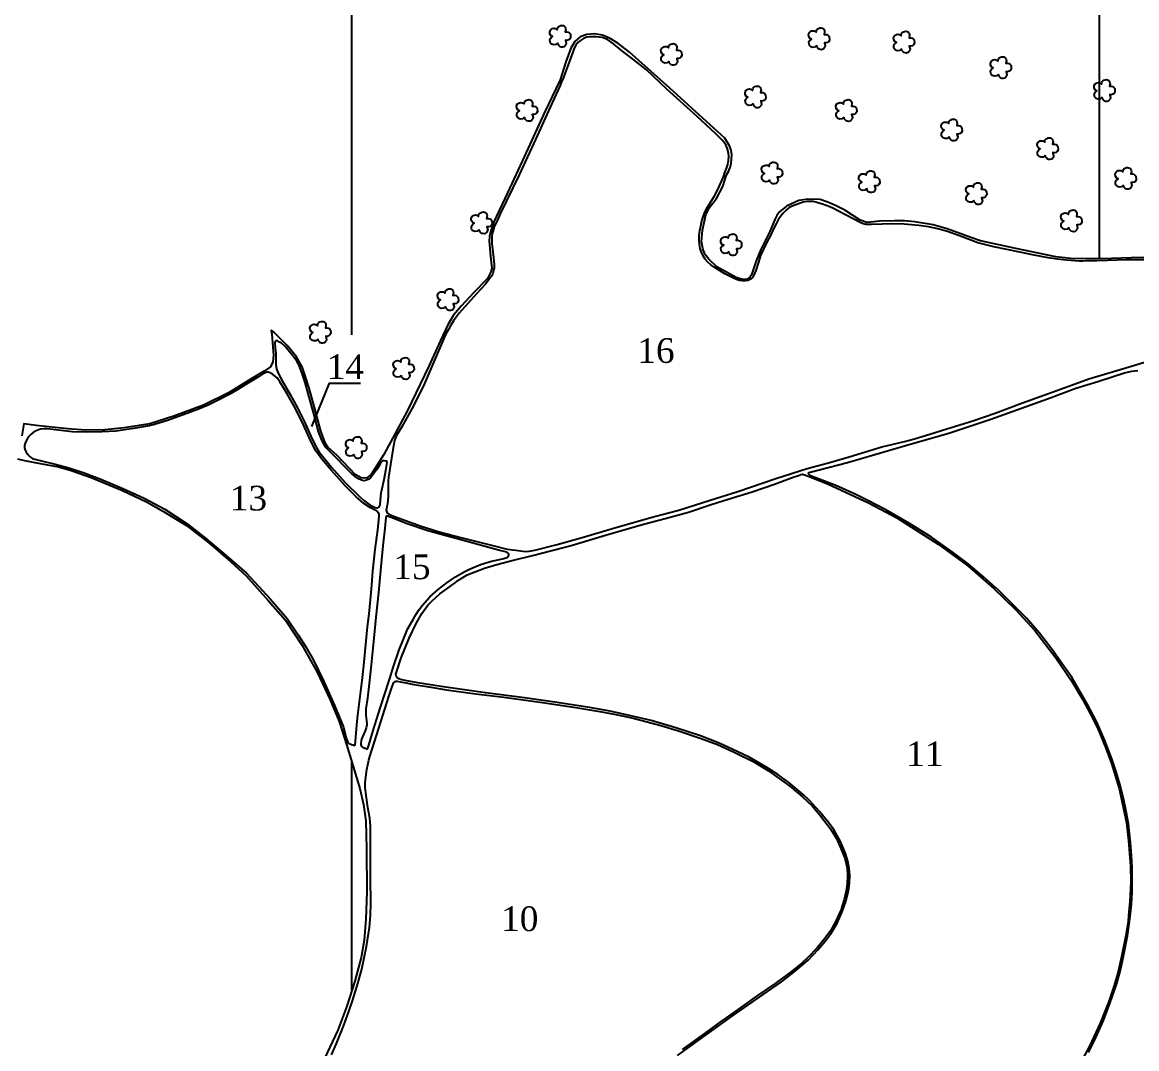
# Model space of a CAD drawing. Extents: x 736225 to 741536, y 7840815 to 7848326.
# Drawn here: x 737559 to 739050, y 7844196 to 7845569 of the extents above; entities that cross this region are included whole.
import ezdxf
from ezdxf.enums import TextEntityAlignment as Align

# ---------------------------------------------------------------- set-up
doc = ezdxf.new("R2010")
doc.units = 0
doc.header["$LTSCALE"] = 0.6
doc.linetypes.add('CONTINUO', pattern=[0])
for name, color, linetype in [('0114001311', 1, 'Continuous'), ('0114001311010', 5, 'Continuous'), ('0114001311011', 5, 'Continuous'), ('0114001311012', 5, 'Continuous'), ('0114001311013', 5, 'Continuous'), ('0114001311014', 5, 'Continuous'), ('0114001311015', 5, 'Continuous'), ('0114001311016', 5, 'Continuous'), ('_SIMBOLO ARVORE', 118, 'Continuous'), ('MALHA', 8, 'Continuous'), ('TEXTO_NUN_TAL', 7, 'Continuous')]:
    doc.layers.add(name, color=color, linetype=linetype)
doc.styles.add('AREAS', font='times.ttf')

msp = doc.modelspace()

# ---------------------------------------------------------------- linework, layer by layer
msp.add_lwpolyline([(737946.5, 7845028.5), (737970, 7845086.3), (738011.5, 7845086.3)])
at = {"layer": '0114001311'}
for points in [[(739109.7, 7845255.7), (739042.1, 7845254.1), (739002.5, 7845252.5), (738961.4, 7845253.1), (738941.4, 7845255.1), (738887.8, 7845266.3), (738840.5, 7845276.8), (738827.5, 7845281), (738796.1, 7845292.8), (738777.3, 7845297.9), (738752.6, 7845302.3), (738739.1, 7845303.5), (738725.4, 7845303.3), (738705.7, 7845302.9), (738693.5, 7845301.8), (738688.5, 7845301.4), (738679.9, 7845304.5), (738659, 7845317.6), (738647.4, 7845323.5), (738636.5, 7845328.6), (738626, 7845332.1), (738609.6, 7845332.5), (738597.5, 7845330.4), (738581.1, 7845323.2), (738572, 7845315.4), (738568.3, 7845310.5), (738565.4, 7845305), (738559, 7845289.1), (738546.8, 7845265.3), (738540.5, 7845249.9), (738534.3, 7845231.3), (738532.5, 7845228.5), (738528.4, 7845225.5), (738522.4, 7845225.1), (738513.7, 7845227.7), (738488, 7845242), (738477.3, 7845252), (738471.9, 7845258.7), (738469.1, 7845266.6), (738467.6, 7845276), (738468.6, 7845290.8), (738473.2, 7845311.5), (738477.8, 7845320.7), (738487.7, 7845333.2), (738495.8, 7845349.2), (738500.8, 7845364.8), (738503.7, 7845369.4), (738505.6, 7845374.7), (738507, 7845380.2), (738507.8, 7845386), (738507.9, 7845392), (738507.1, 7845398), (738505.1, 7845403.7), (738498.8, 7845414.1), (738425.3, 7845480.9), (738371.2, 7845529.1), (738355.4, 7845540.9), (738345.4, 7845547.4), (738334.9, 7845551.8), (738324.2, 7845553.5), (738314.2, 7845552.8), (738305.3, 7845549.3), (738298.2, 7845543.1), (738292.9, 7845534.5), (738286.2, 7845516), (738278.4, 7845492.1), (738257.2, 7845447.2), (738230.9, 7845389.7), (738207.8, 7845340.8), (738189.8, 7845302.3), (738185.1, 7845288.7), (738183.8, 7845282.5), (738183.3, 7845276.2), (738185.3, 7845256.2), (738186.9, 7845240.1), (738185.9, 7845235.4), (738181.4, 7845226.5), (738163.1, 7845207.4), (738146.5, 7845189.6), (738135.8, 7845177.1), (738128, 7845164.4), (738118.2, 7845143.4), (738102.9, 7845109.3), (738074, 7845049), (738057.7, 7845019.1), (738042.4, 7844990.9), (738032.9, 7844975.5), (738025.5, 7844964.1), (738019.9, 7844959.8), (738016.2, 7844959.3), (738012.1, 7844959.9), (738004.2, 7844964.3), (737996.9, 7844971.9), (737979.9, 7844989.9), (737967.9, 7845001), (737965.1, 7845005), (737962.7, 7845010.3), (737960.4, 7845016.2), (737958.3, 7845022.3), (737949.8, 7845054), (737942.6, 7845079.6), (737937, 7845097.7), (737933.3, 7845108), (737925.9, 7845121.7), (737913.4, 7845136.7), (737895.6, 7845154.7), (737892.1, 7845157), (737892.6, 7845152.1), (737894.1, 7845134.9), (737894.9, 7845123.9), (737894.1, 7845114.9), (737891.1, 7845108.4), (737882.7, 7845102.3), (737867.3, 7845093.5), (737835.7, 7845074.1), (737801.2, 7845056.9), (737761.7, 7845042.1), (737729.5, 7845032.1), (737695.1, 7845026.6), (737669.4, 7845024.1), (737643.7, 7845023.7), (737620.1, 7845025.3), (737577.4, 7845029.7), (737560.9, 7845032.1), (737558.2, 7845016)], [(737552.6, 7844985.1), (737562, 7844982.9), (737583.1, 7844979), (737607.3, 7844974.3), (737624.6, 7844969.4), (737651, 7844960.2), (737693.2, 7844943), (737725.3, 7844927.9), (737748, 7844915), (737778.6, 7844896.2), (737808.5, 7844873), (737837.6, 7844847.7), (737858.4, 7844828.6), (737888.1, 7844795.6), (737911, 7844769.3), (737933.5, 7844735.6), (737953.6, 7844700.1), (737970.7, 7844663), (737982.8, 7844633.9), (737992.6, 7844603.2), (738010.6, 7844544.6), (738015.6, 7844523.2), (738018.7, 7844501.3), (738019.4, 7844463.8), (738019.9, 7844406.1), (738018.7, 7844369.9), (738016.1, 7844341.6), (738012.1, 7844318.3), (738003.7, 7844287), (737993, 7844253.3), (737980.9, 7844221.1), (737963.4, 7844183.3)]]:
    msp.add_lwpolyline(points, dxfattribs=at)
at = {"layer": '0114001311010'}
msp.add_lwpolyline([(737972.6, 7844188.3), (737979.4, 7844203.4), (737988.6, 7844226.4), (737995.6, 7844246.1), (738000.6, 7844260.5), (738007.9, 7844283.7), (738013.1, 7844302.9), (738019.4, 7844333.1), (738023.3, 7844358.4), (738024.9, 7844374.7), (738025.2, 7844390.6), (738024.6, 7844424.5), (738024.6, 7844470.5), (738024.6, 7844493.9), (738023.7, 7844504.8), (738021.1, 7844519.2), (738019.3, 7844531.9), (738018.4, 7844538.8), (738017.8, 7844545.9), (738017.6, 7844552.6), (738019.7, 7844570), (738021.1, 7844576.2), (738022.5, 7844582.2), (738024, 7844587.4), (738036, 7844624.9), (738049.2, 7844667.6), (738053.3, 7844679.6), (738054.6, 7844683.2), (738055.4, 7844685.6), (738056.7, 7844686.9), (738058.5, 7844687.7), (738060.5, 7844687.7), (738064.5, 7844687.2), (738067.3, 7844686.5), (738071.9, 7844685.6), (738082.8, 7844683.6), (738100.3, 7844680.6), (738126.4, 7844676.5), (738165.2, 7844671.2), (738203.2, 7844666.4), (738254.8, 7844659.4), (738299.5, 7844652.6), (738331.4, 7844647.4), (738350.7, 7844643.7), (738363.4, 7844641.1), (738376.3, 7844638.3), (738395, 7844633.6), (738413.3, 7844628.8), (738436.7, 7844621.7), (738465.5, 7844611.8), (738488.7, 7844603.3), (738511.3, 7844592.9), (738537.3, 7844580.1), (738556.9, 7844567.9), (738585.8, 7844547.6), (738602.6, 7844533.1), (738615.3, 7844521.2), (738626.7, 7844507.7), (738640.1, 7844490.4), (738648.2, 7844477.5), (738654, 7844464.3), (738659.2, 7844451.2), (738662.4, 7844437.9), (738662.9, 7844428.2), (738662.5, 7844417.5), (738661, 7844407.6), (738658.4, 7844396), (738655.7, 7844387.3), (738654.1, 7844382.5), (738646.6, 7844366), (738640.1, 7844354), (738632.4, 7844343.9), (738622.3, 7844331.5), (738610.3, 7844318.9), (738602.3, 7844311.4), (738587.9, 7844299.5), (738565.9, 7844283.5), (738542.6, 7844267.4), (738515.6, 7844248.5), (738490.4, 7844230.7), (738471.4, 7844216.9), (738441.6, 7844195.4)], dxfattribs=at)
at = {"layer": '0114001311011'}
msp.add_lwpolyline([(738435.5, 7844187.3), (738469.1, 7844211.7), (738510.2, 7844241.1), (738550, 7844268.9), (738574.6, 7844286.1), (738593.4, 7844300.4), (738610.1, 7844314.9), (738623, 7844328.7), (738635.3, 7844342.9), (738641.1, 7844351), (738648.9, 7844364.2), (738655.3, 7844378.4), (738660.5, 7844393.4), (738664, 7844407.6), (738665.3, 7844417.8), (738665.7, 7844428), (738665.1, 7844437.6), (738663.3, 7844447.2), (738660.1, 7844457.7), (738653.5, 7844473.4), (738644.7, 7844488.7), (738637.5, 7844498.9), (738625.5, 7844513.8), (738612.5, 7844527.7), (738603.5, 7844536.3), (738584.3, 7844552.4), (738569.5, 7844563.3), (738553.5, 7844573.4), (738531.4, 7844586.4), (738508.7, 7844596.9), (738490.9, 7844605), (738466, 7844614.8), (738433.3, 7844625.7), (738400.2, 7844635.2), (738373.1, 7844641.7), (738345.5, 7844647.6), (738317.5, 7844652.9), (738274.3, 7844659.6), (738230.8, 7844665.7), (738178.7, 7844672.5), (738119.1, 7844680.6), (738088.1, 7844685.9), (738071.1, 7844688.9), (738064.7, 7844690.2), (738062.5, 7844691), (738060.8, 7844692.1), (738059.7, 7844693.8), (738058.8, 7844697.2), (738059.5, 7844699.8), (738065.6, 7844718.9), (738076.3, 7844745.4), (738085.7, 7844765.1), (738093.2, 7844778.4), (738101.6, 7844789.5), (738106.7, 7844794.8), (738112, 7844799.9), (738117.5, 7844804.5), (738123.6, 7844809.1), (738136.5, 7844818.7), (738142.6, 7844822.9), (738154.2, 7844830.2), (738177.1, 7844839), (738193.9, 7844844), (738210.7, 7844848.4), (738243.2, 7844856.4), (738293.3, 7844869.5), (738339, 7844883.2), (738386.7, 7844897), (738418.8, 7844905.4), (738449.9, 7844914), (738480.6, 7844924.1), (738503, 7844931.3), (738535.4, 7844941), (738564.9, 7844951.3), (738590.2, 7844960.5), (738598.5, 7844963.3), (738600.3, 7844964.2), (738602.4, 7844964.5), (738603.7, 7844964.4), (738605.1, 7844964), (738610, 7844962), (738636.1, 7844951.7), (738691, 7844926.2), (738728.8, 7844906.2), (738783.9, 7844871.1), (738823.6, 7844842), (738858.7, 7844811.7), (738887.6, 7844783.8), (738913.3, 7844755.7), (738941.4, 7844719.2), (738963.3, 7844687.2), (738977.1, 7844663.7), (738987.5, 7844644.8), (738997, 7844625.3), (739008.3, 7844598.3), (739015.8, 7844578), (739025.9, 7844544.2), (739032.3, 7844515.6), (739035.9, 7844498.4), (739038.6, 7844474.2), (739041.1, 7844440.7), (739041.5, 7844419.5), (739040.3, 7844392.9), (739039, 7844379.8), (739038, 7844366.9), (739034.9, 7844347.7), (739029.9, 7844321.5), (739024.2, 7844297.6), (739019.4, 7844281), (739012.3, 7844259.8), (739000.8, 7844230.6), (738986.8, 7844200.6), (738976.7, 7844181.7)], dxfattribs=at)
at = {"layer": '0114001311012'}
msp.add_lwpolyline([(738984.9, 7844191.5), (738994.9, 7844211.4), (739005, 7844234), (739014.2, 7844258.3), (739022.9, 7844283.5), (739027.7, 7844301.5), (739031.9, 7844320.2), (739037.3, 7844347.4), (739040.9, 7844373.1), (739042.5, 7844389.6), (739043.4, 7844405.9), (739043.7, 7844422), (739043.4, 7844438.3), (739042.8, 7844455), (739041.4, 7844472), (739038.4, 7844497.1), (739035.3, 7844513.8), (739031.7, 7844530.9), (739027.3, 7844548.8), (739022.3, 7844566.7), (739016.5, 7844584.2), (739006.7, 7844609.5), (738995.9, 7844634.1), (738983.5, 7844657.7), (738963.1, 7844692.5), (738949.9, 7844711.1), (738936, 7844730.8), (738919.6, 7844752), (738902, 7844772), (738883.9, 7844790.4), (738864.8, 7844809.4), (738844.7, 7844827.6), (738824.3, 7844844.8), (738802.8, 7844861), (738775.3, 7844880.3), (738745.9, 7844898.8), (738714, 7844917.2), (738690, 7844929.6), (738674, 7844937.3), (738651.3, 7844947.7), (738644.7, 7844950.4), (738619, 7844960.4), (738613.7, 7844962.3), (738612.2, 7844963.2), (738611.3, 7844964.2), (738610.8, 7844965.1), (738610.5, 7844966.3), (738611.2, 7844966.9), (738612.7, 7844967.3), (738662.6, 7844980.4), (738735.7, 7845001.6), (738799.6, 7845020.1), (738854.3, 7845038.4), (738901.6, 7845055.3), (738935.1, 7845067), (738968.3, 7845079.7), (738997.4, 7845088.8), (739018.3, 7845095.3), (739033.1, 7845100), (739043, 7845102.6), (739051.3, 7845103.4)], dxfattribs=at)
at = {"layer": '0114001311013'}
msp.add_lwpolyline([(738004.2, 7844601.7), (738006.3, 7844629.6), (738007.7, 7844642.4), (738010.1, 7844660.3), (738014, 7844692.2), (738016.3, 7844713.4), (738018.5, 7844736.8), (738020.8, 7844760.4), (738023, 7844777.8), (738024.9, 7844796.5), (738026.7, 7844816.2), (738027.8, 7844835.2), (738030.9, 7844863.8), (738034.4, 7844890.4), (738035.9, 7844903.4), (738036.5, 7844909), (738036.3, 7844911.4), (738036, 7844912.3), (738032.7, 7844915.5), (738024.8, 7844919.9), (738015.9, 7844925.6), (738005.7, 7844934.2), (737991, 7844949.3), (737972.7, 7844969.7), (737959.7, 7844984.9), (737951.5, 7844995.9), (737944.8, 7845009), (737935.2, 7845030.5), (737924.8, 7845051.8), (737913.2, 7845072), (737903.6, 7845088.3), (737899.8, 7845093.4), (737897.5, 7845095.4), (737893.5, 7845098.3), (737890.7, 7845100.3), (737890, 7845100.4), (737887.8, 7845101), (737886.3, 7845100.9), (737885.3, 7845100.6), (737881.7, 7845099.1), (737874.8, 7845095), (737861.4, 7845087), (737846.4, 7845077.3), (737835.7, 7845071.3), (737819.2, 7845062.6), (737807.5, 7845056.9), (737794.6, 7845051.6), (737774.3, 7845044.2), (737754.7, 7845037), (737735.8, 7845031.1), (737728.9, 7845029.4), (737707.9, 7845025.6), (737684.2, 7845022.2), (737666, 7845021.2), (737646.7, 7845020.8), (737626.3, 7845021.5), (737607, 7845023.6), (737596.2, 7845024.7), (737591.9, 7845025.2), (737587.9, 7845025.2), (737584, 7845024.7), (737580.5, 7845023.8), (737576.9, 7845022.4), (737573.6, 7845020.6), (737570.7, 7845018.2), (737568.2, 7845015.4), (737565.9, 7845012.4), (737564, 7845009.1), (737562.7, 7845006), (737562, 7845002.9), (737562, 7845000), (737562.7, 7844996.9), (737564.2, 7844994), (737565.9, 7844991.7), (737568, 7844989.4), (737570.1, 7844987.3), (737572.5, 7844985.8), (737575.8, 7844984.6), (737584.8, 7844982.4), (737603.1, 7844978.2), (737621.3, 7844973.1), (737641.7, 7844966.5), (737663.9, 7844957.9), (737693.4, 7844945.7), (737722.2, 7844932.8), (737749.5, 7844917.8), (737779.7, 7844898.2), (737804.2, 7844879.1), (737829.6, 7844857.7), (737858.7, 7844832.3), (737890.8, 7844797.5), (737913.4, 7844771.5), (737927.9, 7844750), (737938.2, 7844733.8), (737948.4, 7844716), (737962.5, 7844687.3), (737976.8, 7844655.4), (737988.6, 7844626.6), (737992.4, 7844611.8), (737993.5, 7844608.5), (737994.5, 7844606), (737995.4, 7844605.1), (737999.5, 7844603.3)], close=True, dxfattribs=at)
at = {"layer": '0114001311014'}
msp.add_lwpolyline([(737896.6, 7845140), (737897.4, 7845133.5), (737898, 7845126.4), (737898.2, 7845112.4), (737898.7, 7845107.1), (737899.3, 7845104.3), (737901.4, 7845099.6), (737905.8, 7845091.2), (737917.2, 7845071.2), (737927.1, 7845053.6), (737936.2, 7845035.4), (737946.7, 7845011.5), (737952.4, 7845000.4), (737955.6, 7844995), (737972.2, 7844974.5), (737990.9, 7844953.6), (738010.3, 7844934.2), (738015.2, 7844930), (738024.4, 7844923.4), (738031.1, 7844920), (738033.2, 7844919.5), (738034.6, 7844919.8), (738036, 7844920.5), (738037, 7844922), (738037.8, 7844923.6), (738038.2, 7844930.1), (738039.2, 7844939.6), (738040.2, 7844945.4), (738042.9, 7844957.6), (738045.2, 7844969.5), (738046.1, 7844975.1), (738046.9, 7844980.2), (738046.5, 7844982), (738045.1, 7844982.1), (738043.6, 7844982.4), (738042.2, 7844982.4), (738040.9, 7844982.4), (738039.3, 7844981.2), (738037.6, 7844978.6), (738035.5, 7844974.6), (738033.1, 7844970.9), (738026.7, 7844962.1), (738024.9, 7844959.8), (738022.5, 7844957.8), (738019.6, 7844956.5), (738016.2, 7844956), (738012.5, 7844956.7), (738008.5, 7844958.5), (738004.1, 7844961.5), (737999.8, 7844965), (737991.2, 7844973.4), (737978.3, 7844987), (737965.6, 7845000), (737962.3, 7845005), (737959.5, 7845010.3), (737955.3, 7845021.9), (737948.4, 7845047.2), (737942.6, 7845067.6), (737937.2, 7845087.1), (737933.3, 7845099.5), (737931.3, 7845105.2), (737929.2, 7845110.5), (737926.8, 7845115.1), (737924, 7845119.1), (737920.9, 7845122.8), (737912.3, 7845133.1), (737910.3, 7845135.7), (737905.5, 7845139.7), (737902.9, 7845141.3), (737900.4, 7845142.8), (737898.1, 7845143.1), (737897.1, 7845141.9)], close=True, dxfattribs=at)
at = {"layer": '0114001311015'}
msp.add_lwpolyline([(738021.2, 7844597.8), (738028.4, 7844622.1), (738035.2, 7844643.2), (738042.7, 7844666.9), (738050.4, 7844691.5), (738055.7, 7844707.6), (738063.3, 7844729.8), (738068.8, 7844744.2), (738074.4, 7844757.4), (738082.1, 7844771.2), (738085.9, 7844777.7), (738089.8, 7844783.7), (738094.1, 7844789.5), (738104.2, 7844800.8), (738115.4, 7844810.5), (738127, 7844819.5), (738138.6, 7844827.3), (738150.2, 7844834.3), (738157.1, 7844837.8), (738171.8, 7844844.1), (738186.4, 7844848.2), (738193.1, 7844849.9), (738203.1, 7844852.1), (738205.8, 7844852.7), (738207.4, 7844853.4), (738209.4, 7844855.5), (738209.7, 7844856.6), (738209.7, 7844857.7), (738209.4, 7844858.8), (738207.2, 7844860.2), (738195.8, 7844863.2), (738155.4, 7844874.2), (738124.3, 7844882.5), (738101.5, 7844889.1), (738072.3, 7844898.9), (738053.7, 7844906.1), (738049.7, 7844907.8), (738047.9, 7844908.5), (738046.5, 7844908.7), (738045.9, 7844908.3), (738045.1, 7844906.9), (738043.8, 7844892.3), (738041.4, 7844868.8), (738038.7, 7844840.7), (738035.5, 7844806.5), (738032, 7844773.3), (738029.3, 7844745.5), (738025.5, 7844709.9), (738022.8, 7844684.7), (738020.7, 7844665.2), (738018.7, 7844651.1), (738018.4, 7844646.8), (738018.3, 7844643.4), (738019.1, 7844638.2), (738019.6, 7844636), (738019.8, 7844629.7), (738019, 7844625.6), (738017.4, 7844621.4), (738013.9, 7844613.4), (738012.9, 7844610.3), (738012.4, 7844608), (738011.8, 7844604.6), (738011.7, 7844603.1), (738012.1, 7844601.7), (738013, 7844600.4), (738014.2, 7844599.6), (738015.5, 7844599), (738017, 7844598.5), (738018.3, 7844598.2), (738019.4, 7844597.6), (738020.5, 7844596.9)], close=True, dxfattribs=at)
at = {"layer": '0114001311016'}
msp.add_lwpolyline([(739067, 7845251.1), (739035.8, 7845251.2), (739011.1, 7845250.6), (738996.4, 7845250), (738985, 7845250), (738981.4, 7845250), (738977.3, 7845249.7), (738972.5, 7845249.7), (738955.7, 7845250.8), (738943.6, 7845252), (738931.1, 7845254.1), (738912.3, 7845257.6), (738893.2, 7845261.7), (738858.7, 7845268.6), (738836.9, 7845274.2), (738816.1, 7845281.9), (738796.3, 7845289.1), (738783.8, 7845292.8), (738771.1, 7845295.4), (738758.1, 7845297.3), (738738.5, 7845299), (738720.6, 7845299.2), (738709.1, 7845298.9), (738694.7, 7845298.5), (738690.8, 7845298.4), (738687.3, 7845298.6), (738683.8, 7845299.5), (738679.9, 7845301.1), (738670.4, 7845306.1), (738649.7, 7845317), (738644.2, 7845319.9), (738639.2, 7845322.3), (738634.2, 7845324), (738629.1, 7845325.7), (738624.3, 7845327.2), (738620.4, 7845328.4), (738616.8, 7845329.2), (738613.1, 7845329.5), (738608.7, 7845329.1), (738603.6, 7845328.2), (738598.5, 7845326.8), (738593.5, 7845325), (738588.8, 7845323), (738584.5, 7845320.7), (738580.7, 7845317.5), (738576.8, 7845313.6), (738573.1, 7845309.1), (738570.1, 7845304.6), (738567.6, 7845300.1), (738565.2, 7845295.3), (738560, 7845284.9), (738554.4, 7845274), (738546.6, 7845257.1), (738543.1, 7845246.8), (738540.1, 7845237.1), (738537.4, 7845230.6), (738535.5, 7845227.8), (738532.9, 7845225.5), (738529.8, 7845223.8), (738526.2, 7845223), (738522.3, 7845223), (738518.4, 7845223.8), (738514.2, 7845225.2), (738509.5, 7845227.2), (738498.9, 7845232.6), (738484.5, 7845241.6), (738480, 7845244.8), (738475.9, 7845248.3), (738472.5, 7845252.2), (738469.6, 7845256.5), (738467.4, 7845261.2), (738465.7, 7845266.3), (738464.6, 7845271.8), (738464.2, 7845277.6), (738464.4, 7845283.8), (738465.2, 7845290.3), (738466.4, 7845296.9), (738468, 7845303.6), (738470, 7845310.2), (738472.4, 7845316.1), (738475.3, 7845321.5), (738478.4, 7845326.4), (738481.5, 7845331.1), (738484.6, 7845336), (738489.8, 7845346), (738496.9, 7845362.4), (738498.9, 7845368), (738500.9, 7845373.5), (738502.6, 7845378.8), (738503.7, 7845384.1), (738504, 7845389.4), (738503.5, 7845394.5), (738502.3, 7845399.4), (738500.3, 7845404), (738497.7, 7845408.1), (738494.5, 7845411.8), (738490.8, 7845415.6), (738486.6, 7845419.8), (738461.9, 7845443.1), (738420.9, 7845479.7), (738393.8, 7845505.4), (738377.1, 7845518.7), (738360.2, 7845531.8), (738349.7, 7845540.2), (738341.8, 7845545.8), (738334.4, 7845548.5), (738326.6, 7845549.6), (738318.3, 7845549.6), (738314, 7845548.8), (738309.7, 7845547.1), (738305.5, 7845544.7), (738301.9, 7845541.7), (738299.2, 7845538.2), (738297.2, 7845534.1), (738295.2, 7845528.9), (738285.1, 7845501.2), (738282.9, 7845495.3), (738280.4, 7845489.5), (738277.8, 7845483.6), (738275.1, 7845477.6), (738260.7, 7845445.6), (738245.4, 7845412.3), (738223.8, 7845364.9), (738198.4, 7845312.8), (738195.4, 7845306.5), (738190.3, 7845295.4), (738188.7, 7845290.7), (738187.6, 7845286.3), (738187, 7845282), (738186.9, 7845277.7), (738187, 7845273.3), (738189.3, 7845254.3), (738190, 7845245.1), (738190, 7845240.7), (738189.3, 7845236.7), (738188.2, 7845232.9), (738186.4, 7845229.3), (738184.1, 7845225.7), (738181.3, 7845222.1), (738178.3, 7845218.3), (738166.4, 7845205.7), (738143.4, 7845179.8), (738139.4, 7845174.7), (738135.9, 7845169.5), (738132.4, 7845164.1), (738128.9, 7845158.3), (738125.7, 7845152.3), (738122.8, 7845146.3), (738109.1, 7845113.9), (738096.9, 7845086), (738082.3, 7845056.2), (738066.6, 7845028.1), (738059.4, 7845016.2), (738058, 7845013.1), (738057, 7845009.9), (738054.5, 7844997.2), (738052.7, 7844985.9), (738048.8, 7844960.7), (738048.4, 7844955.3), (738048.4, 7844934.7), (738047.4, 7844925.2), (738046.6, 7844921.3), (738046.1, 7844918.5), (738045.9, 7844916.6), (738046, 7844915.3), (738046.5, 7844914), (738047.6, 7844912.5), (738049.3, 7844911.1), (738058, 7844907.8), (738092.6, 7844895.1), (738116.8, 7844887.8), (738145.6, 7844880.2), (738188.4, 7844869.1), (738207.6, 7844864.6), (738219, 7844863.1), (738228.6, 7844861.9), (738233, 7844861.5), (738237, 7844861.6), (738244.7, 7844863.1), (738274.5, 7844870.8), (738307.7, 7844879.8), (738353, 7844893.5), (738404.4, 7844907.9), (738437, 7844916.6), (738478.9, 7844930.1), (738516, 7844941.4), (738566.8, 7844959.1), (738608.8, 7844972.2), (738637.4, 7844980), (738665.2, 7844987.9), (738708.6, 7845001.1), (738739, 7845008.3), (738752.5, 7845012), (738773.1, 7845018.4), (738795.4, 7845025.4), (738830.4, 7845036), (738860.1, 7845046.4), (738897, 7845060.2), (738937.7, 7845074.9), (738985.7, 7845092.2), (739039.6, 7845108.3), (739082.5, 7845121.2)], dxfattribs=at)
at = {"layer": '_SIMBOLO ARVORE', "color": 3, "linetype": 'CONTINUO'}
for points in [[(738275.2, 7845541.1, 0), (738272.7, 7845539, 0), (738269.5, 7845538.7, 0), (738267.2, 7845539.5, 0), (738265.6, 7845541.1, 0), (738264.9, 7845542.9, 0), (738264.7, 7845545.6, 0), (738265.6, 7845547.3, 0), (738266.5, 7845548.6, 0), (738268.4, 7845549.8, 0), (738267.2, 7845550.2, 0), (738266, 7845551.2, 0), (738264.7, 7845553.3, 0), (738264.4, 7845555.8, 0), (738265.4, 7845558.5, 0), (738266.4, 7845559.4, 0), (738268.3, 7845560.6, 0), (738270.3, 7845560.9, 0), (738271.9, 7845560.6, 0), (738273.1, 7845560.1, 0), (738274.5, 7845558.8, 0), (738274.9, 7845561.2, 0), (738275.2, 7845562.1, 0), (738276.3, 7845563.4, 0), (738277.8, 7845563.9, 0), (738279.3, 7845564.6, 0), (738280.9, 7845564.8, 0), (738282.5, 7845564.5, 0), (738283.8, 7845563.9, 0), (738284.7, 7845562.8, 0), (738285.6, 7845561.2, 0), (738285.9, 7845559.4, 0), (738285.1, 7845556.1, 0), (738287.4, 7845556.1, 0), (738289.3, 7845555.7, 0), (738291.1, 7845554.3, 0), (738292.1, 7845553.1, 0), (738292.3, 7845548.6, 0), (738291.2, 7845546.6, 0), (738289.8, 7845545.3, 0), (738287.5, 7845544.7, 0), (738285.5, 7845544.9, 0), (738286.5, 7845540.7, 0), (738286, 7845538.9, 0), (738284.8, 7845537.2, 0), (738283.5, 7845536.1, 0), (738281.6, 7845535.6, 0), (738279.7, 7845535.8, 0), (738278.3, 7845536.2, 0), (738276.7, 7845537.7, 0), (738275.6, 7845539.2, 0), (738275.3, 7845541.3, 0)], [(738621.5, 7845537.8, 0), (738619, 7845535.7, 0), (738615.8, 7845535.4, 0), (738613.5, 7845536.2, 0), (738611.9, 7845537.8, 0), (738611.3, 7845539.6, 0), (738611.1, 7845542.3, 0), (738612, 7845544, 0), (738612.9, 7845545.3, 0), (738614.7, 7845546.5, 0), (738613.5, 7845546.9, 0), (738612.4, 7845547.9, 0), (738611, 7845550, 0), (738610.8, 7845552.5, 0), (738611.8, 7845555.2, 0), (738612.8, 7845556.1, 0), (738614.7, 7845557.3, 0), (738616.6, 7845557.6, 0), (738618.2, 7845557.3, 0), (738619.5, 7845556.8, 0), (738620.8, 7845555.5, 0), (738621.2, 7845557.9, 0), (738621.6, 7845558.8, 0), (738622.6, 7845560.1, 0), (738624.1, 7845560.6, 0), (738625.6, 7845561.3, 0), (738627.3, 7845561.5, 0), (738628.8, 7845561.2, 0), (738630.1, 7845560.6, 0), (738631.1, 7845559.5, 0), (738631.9, 7845557.9, 0), (738632.2, 7845556.1, 0), (738631.5, 7845552.8, 0), (738633.8, 7845552.8, 0), (738635.7, 7845552.4, 0), (738637.4, 7845551, 0), (738638.4, 7845549.8, 0), (738638.7, 7845545.3, 0), (738637.6, 7845543.3, 0), (738636.1, 7845542, 0), (738633.8, 7845541.4, 0), (738631.8, 7845541.6, 0), (738632.9, 7845537.4, 0), (738632.4, 7845535.6, 0), (738631.2, 7845533.9, 0), (738629.8, 7845532.8, 0), (738628, 7845532.3, 0), (738626.1, 7845532.5, 0), (738624.7, 7845532.9, 0), (738623, 7845534.5, 0), (738621.9, 7845535.9, 0), (738621.6, 7845538.1, 0)], [(738735.1, 7845533.3, 0), (738732.6, 7845531.2, 0), (738729.4, 7845530.8, 0), (738727.1, 7845531.7, 0), (738725.5, 7845533.3, 0), (738724.9, 7845535.1, 0), (738724.7, 7845537.8, 0), (738725.5, 7845539.5, 0), (738726.5, 7845540.7, 0), (738728.3, 7845542, 0), (738727.1, 7845542.4, 0), (738726, 7845543.3, 0), (738724.6, 7845545.5, 0), (738724.4, 7845548, 0), (738725.4, 7845550.7, 0), (738726.4, 7845551.6, 0), (738728.3, 7845552.8, 0), (738730.2, 7845553, 0), (738731.8, 7845552.8, 0), (738733.1, 7845552.2, 0), (738734.4, 7845551, 0), (738734.8, 7845553.3, 0), (738735.2, 7845554.3, 0), (738736.2, 7845555.6, 0), (738737.7, 7845556.1, 0), (738739.2, 7845556.8, 0), (738740.9, 7845556.9, 0), (738742.4, 7845556.7, 0), (738743.7, 7845556, 0), (738744.7, 7845555, 0), (738745.5, 7845553.3, 0), (738745.8, 7845551.5, 0), (738745.1, 7845548.3, 0), (738747.4, 7845548.3, 0), (738749.2, 7845547.8, 0), (738751, 7845546.4, 0), (738752, 7845545.3, 0), (738752.3, 7845540.8, 0), (738751.2, 7845538.8, 0), (738749.7, 7845537.5, 0), (738747.4, 7845536.8, 0), (738745.4, 7845537, 0), (738746.5, 7845532.8, 0), (738746, 7845531, 0), (738744.8, 7845529.3, 0), (738743.4, 7845528.3, 0), (738741.5, 7845527.8, 0), (738739.7, 7845527.9, 0), (738738.3, 7845528.3, 0), (738736.6, 7845529.9, 0), (738735.5, 7845531.3, 0), (738735.2, 7845533.5, 0)], [(738424, 7845516.9, 0), (738421.5, 7845514.7, 0), (738418.3, 7845514.4, 0), (738416, 7845515.3, 0), (738414.4, 7845516.8, 0), (738413.7, 7845518.7, 0), (738413.5, 7845521.3, 0), (738414.4, 7845523, 0), (738415.3, 7845524.3, 0), (738417.2, 7845525.5, 0), (738416, 7845525.9, 0), (738414.8, 7845526.9, 0), (738413.5, 7845529, 0), (738413.2, 7845531.6, 0), (738414.2, 7845534.2, 0), (738415.2, 7845535.2, 0), (738417.1, 7845536.3, 0), (738419.1, 7845536.6, 0), (738420.7, 7845536.4, 0), (738421.9, 7845535.8, 0), (738423.3, 7845534.6, 0), (738423.7, 7845536.9, 0), (738424, 7845537.8, 0), (738425.1, 7845539.1, 0), (738426.6, 7845539.7, 0), (738428.1, 7845540.3, 0), (738429.7, 7845540.5, 0), (738431.3, 7845540.2, 0), (738432.6, 7845539.6, 0), (738433.5, 7845538.5, 0), (738434.4, 7845536.9, 0), (738434.7, 7845535.1, 0), (738433.9, 7845531.8, 0), (738436.2, 7845531.8, 0), (738438.1, 7845531.4, 0), (738439.9, 7845530, 0), (738440.9, 7845528.9, 0), (738441.1, 7845524.4, 0), (738440, 7845522.4, 0), (738438.6, 7845521, 0), (738436.3, 7845520.4, 0), (738434.3, 7845520.6, 0), (738435.3, 7845516.4, 0), (738434.8, 7845514.6, 0), (738433.6, 7845512.9, 0), (738432.3, 7845511.8, 0), (738430.4, 7845511.4, 0), (738428.5, 7845511.5, 0), (738427.1, 7845511.9, 0), (738425.5, 7845513.5, 0), (738424.4, 7845514.9, 0), (738424.1, 7845517.1, 0)], [(738864.6, 7845499.2, 0), (738862.1, 7845497.1, 0), (738858.9, 7845496.8, 0), (738856.6, 7845497.6, 0), (738855, 7845499.2, 0), (738854.3, 7845501.1, 0), (738854.2, 7845503.7, 0), (738855, 7845505.4, 0), (738856, 7845506.7, 0), (738857.8, 7845507.9, 0), (738856.6, 7845508.3, 0), (738855.5, 7845509.3, 0), (738854.1, 7845511.4, 0), (738853.9, 7845514, 0), (738854.8, 7845516.6, 0), (738855.9, 7845517.6, 0), (738857.8, 7845518.7, 0), (738859.7, 7845519, 0), (738861.3, 7845518.7, 0), (738862.5, 7845518.2, 0), (738863.9, 7845516.9, 0), (738864.3, 7845519.3, 0), (738864.7, 7845520.2, 0), (738865.7, 7845521.5, 0), (738867.2, 7845522.1, 0), (738868.7, 7845522.7, 0), (738870.4, 7845522.9, 0), (738871.9, 7845522.6, 0), (738873.2, 7845522, 0), (738874.2, 7845520.9, 0), (738875, 7845519.3, 0), (738875.3, 7845517.5, 0), (738874.6, 7845514.2, 0), (738876.9, 7845514.2, 0), (738878.7, 7845513.8, 0), (738880.5, 7845512.4, 0), (738881.5, 7845511.2, 0), (738881.8, 7845506.8, 0), (738880.7, 7845504.7, 0), (738879.2, 7845503.4, 0), (738876.9, 7845502.8, 0), (738874.9, 7845503, 0), (738876, 7845498.8, 0), (738875.5, 7845497, 0), (738874.3, 7845495.3, 0), (738872.9, 7845494.2, 0), (738871, 7845493.8, 0), (738869.2, 7845493.9, 0), (738867.7, 7845494.3, 0), (738866.1, 7845495.9, 0), (738865, 7845497.3, 0), (738864.7, 7845499.5, 0)], [(738536.4, 7845460.1, 0), (738533.9, 7845458, 0), (738530.7, 7845457.6, 0), (738528.5, 7845458.5, 0), (738526.8, 7845460.1, 0), (738526.2, 7845461.9, 0), (738526, 7845464.6, 0), (738526.9, 7845466.3, 0), (738527.8, 7845467.5, 0), (738529.6, 7845468.8, 0), (738528.4, 7845469.2, 0), (738527.3, 7845470.1, 0), (738525.9, 7845472.3, 0), (738525.7, 7845474.8, 0), (738526.7, 7845477.5, 0), (738527.7, 7845478.4, 0), (738529.6, 7845479.6, 0), (738531.5, 7845479.8, 0), (738533.1, 7845479.6, 0), (738534.4, 7845479, 0), (738535.7, 7845477.8, 0), (738536.1, 7845480.1, 0), (738536.5, 7845481.1, 0), (738537.5, 7845482.3, 0), (738539, 7845482.9, 0), (738540.5, 7845483.6, 0), (738542.2, 7845483.7, 0), (738543.8, 7845483.5, 0), (738545, 7845482.8, 0), (738546, 7845481.8, 0), (738546.8, 7845480.1, 0), (738547.1, 7845478.3, 0), (738546.4, 7845475.1, 0), (738548.7, 7845475.1, 0), (738550.6, 7845474.6, 0), (738552.3, 7845473.2, 0), (738553.3, 7845472.1, 0), (738553.6, 7845467.6, 0), (738552.5, 7845465.6, 0), (738551, 7845464.3, 0), (738548.7, 7845463.6, 0), (738546.7, 7845463.8, 0), (738547.8, 7845459.6, 0), (738547.3, 7845457.8, 0), (738546.1, 7845456.1, 0), (738544.8, 7845455.1, 0), (738542.9, 7845454.6, 0), (738541, 7845454.7, 0), (738539.6, 7845455.1, 0), (738538, 7845456.7, 0), (738536.9, 7845458.1, 0), (738536.5, 7845460.3, 0)], [(739003.2, 7845468.6, 0), (739000.7, 7845466.5, 0), (738997.5, 7845466.1, 0), (738995.2, 7845467, 0), (738993.6, 7845468.6, 0), (738992.9, 7845470.4, 0), (738992.7, 7845473.1, 0), (738993.6, 7845474.8, 0), (738994.5, 7845476, 0), (738996.4, 7845477.3, 0), (738995.2, 7845477.7, 0), (738994.1, 7845478.6, 0), (738992.7, 7845480.8, 0), (738992.5, 7845483.3, 0), (738993.4, 7845486, 0), (738994.5, 7845486.9, 0), (738996.3, 7845488.1, 0), (738998.3, 7845488.3, 0), (738999.9, 7845488.1, 0), (739001.1, 7845487.5, 0), (739002.5, 7845486.3, 0), (739002.9, 7845488.6, 0), (739003.3, 7845489.6, 0), (739004.3, 7845490.8, 0), (739005.8, 7845491.4, 0), (739007.3, 7845492.1, 0), (739008.9, 7845492.2, 0), (739010.5, 7845492, 0), (739011.8, 7845491.3, 0), (739012.7, 7845490.3, 0), (739013.6, 7845488.6, 0), (739013.9, 7845486.8, 0), (739013.1, 7845483.6, 0), (739015.4, 7845483.6, 0), (739017.3, 7845483.1, 0), (739019.1, 7845481.7, 0), (739020.1, 7845480.6, 0), (739020.4, 7845476.1, 0), (739019.3, 7845474.1, 0), (739017.8, 7845472.8, 0), (739015.5, 7845472.1, 0), (739013.5, 7845472.3, 0), (739014.6, 7845468.1, 0), (739014.1, 7845466.3, 0), (739012.8, 7845464.6, 0), (739011.5, 7845463.6, 0), (739009.6, 7845463.1, 0), (739007.7, 7845463.2, 0), (739006.3, 7845463.6, 0), (739004.7, 7845465.2, 0), (739003.6, 7845466.6, 0), (739003.3, 7845468.8, 0)], [(738230.9, 7845441.9, 0), (738228.4, 7845439.8, 0), (738225.2, 7845439.5, 0), (738222.9, 7845440.4, 0), (738221.3, 7845441.9, 0), (738220.6, 7845443.8, 0), (738220.5, 7845446.4, 0), (738221.3, 7845448.1, 0), (738222.3, 7845449.4, 0), (738224.1, 7845450.6, 0), (738222.9, 7845451, 0), (738221.8, 7845452, 0), (738220.4, 7845454.1, 0), (738220.2, 7845456.7, 0), (738221.1, 7845459.3, 0), (738222.2, 7845460.3, 0), (738224.1, 7845461.4, 0), (738226, 7845461.7, 0), (738227.6, 7845461.4, 0), (738228.8, 7845460.9, 0), (738230.2, 7845459.7, 0), (738230.6, 7845462, 0), (738231, 7845462.9, 0), (738232, 7845464.2, 0), (738233.5, 7845464.8, 0), (738235, 7845465.4, 0), (738236.7, 7845465.6, 0), (738238.2, 7845465.3, 0), (738239.5, 7845464.7, 0), (738240.5, 7845463.6, 0), (738241.3, 7845462, 0), (738241.6, 7845460.2, 0), (738240.9, 7845456.9, 0), (738243.1, 7845456.9, 0), (738245, 7845456.5, 0), (738246.8, 7845455.1, 0), (738247.8, 7845453.9, 0), (738248.1, 7845449.5, 0), (738247, 7845447.4, 0), (738245.5, 7845446.1, 0), (738243.2, 7845445.5, 0), (738241.2, 7845445.7, 0), (738242.3, 7845441.5, 0), (738241.8, 7845439.7, 0), (738240.6, 7845438, 0), (738239.2, 7845436.9, 0), (738237.3, 7845436.5, 0), (738235.5, 7845436.6, 0), (738234, 7845437, 0), (738232.4, 7845438.6, 0), (738231.3, 7845440, 0), (738231, 7845442.2, 0)], [(738658, 7845441.9, 0), (738655.5, 7845439.8, 0), (738652.3, 7845439.5, 0), (738650, 7845440.3, 0), (738648.4, 7845441.9, 0), (738647.7, 7845443.7, 0), (738647.5, 7845446.4, 0), (738648.4, 7845448.1, 0), (738649.3, 7845449.4, 0), (738651.2, 7845450.6, 0), (738650, 7845451, 0), (738648.8, 7845452, 0), (738647.5, 7845454.1, 0), (738647.2, 7845456.6, 0), (738648.2, 7845459.3, 0), (738649.2, 7845460.2, 0), (738651.1, 7845461.4, 0), (738653.1, 7845461.7, 0), (738654.7, 7845461.4, 0), (738655.9, 7845460.9, 0), (738657.3, 7845459.6, 0), (738657.7, 7845462, 0), (738658, 7845462.9, 0), (738659.1, 7845464.2, 0), (738660.6, 7845464.7, 0), (738662.1, 7845465.4, 0), (738663.7, 7845465.6, 0), (738665.3, 7845465.3, 0), (738666.6, 7845464.7, 0), (738667.5, 7845463.6, 0), (738668.4, 7845462, 0), (738668.7, 7845460.1, 0), (738667.9, 7845456.9, 0), (738670.2, 7845456.9, 0), (738672.1, 7845456.5, 0), (738673.9, 7845455.1, 0), (738674.9, 7845453.9, 0), (738675.1, 7845449.4, 0), (738674, 7845447.4, 0), (738672.6, 7845446.1, 0), (738670.3, 7845445.5, 0), (738668.3, 7845445.7, 0), (738669.3, 7845441.5, 0), (738668.8, 7845439.7, 0), (738667.6, 7845438, 0), (738666.3, 7845436.9, 0), (738664.4, 7845436.4, 0), (738662.5, 7845436.6, 0), (738661.1, 7845437, 0), (738659.5, 7845438.5, 0), (738658.4, 7845440, 0), (738658.1, 7845442.1, 0)], [(738798.8, 7845415.8, 0), (738796.3, 7845413.7, 0), (738793.1, 7845413.3, 0), (738790.8, 7845414.2, 0), (738789.2, 7845415.8, 0), (738788.6, 7845417.6, 0), (738788.4, 7845420.3, 0), (738789.3, 7845422, 0), (738790.2, 7845423.3, 0), (738792, 7845424.5, 0), (738790.8, 7845424.9, 0), (738789.7, 7845425.8, 0), (738788.3, 7845428, 0), (738788.1, 7845430.5, 0), (738789.1, 7845433.2, 0), (738790.1, 7845434.1, 0), (738792, 7845435.3, 0), (738793.9, 7845435.5, 0), (738795.5, 7845435.3, 0), (738796.8, 7845434.7, 0), (738798.1, 7845433.5, 0), (738798.5, 7845435.9, 0), (738798.9, 7845436.8, 0), (738799.9, 7845438.1, 0), (738801.4, 7845438.6, 0), (738802.9, 7845439.3, 0), (738804.6, 7845439.4, 0), (738806.1, 7845439.2, 0), (738807.4, 7845438.5, 0), (738808.4, 7845437.5, 0), (738809.2, 7845435.9, 0), (738809.5, 7845434, 0), (738808.8, 7845430.8, 0), (738811.1, 7845430.8, 0), (738813, 7845430.4, 0), (738814.7, 7845428.9, 0), (738815.7, 7845427.8, 0), (738816, 7845423.3, 0), (738814.9, 7845421.3, 0), (738813.4, 7845420, 0), (738811.1, 7845419.4, 0), (738809.1, 7845419.5, 0), (738810.2, 7845415.4, 0), (738809.7, 7845413.6, 0), (738808.5, 7845411.9, 0), (738807.2, 7845410.8, 0), (738805.3, 7845410.3, 0), (738803.4, 7845410.4, 0), (738802, 7845410.8, 0), (738800.3, 7845412.4, 0), (738799.2, 7845413.9, 0), (738798.9, 7845416, 0)], [(738927.2, 7845390.8, 0), (738924.7, 7845388.7, 0), (738921.5, 7845388.4, 0), (738919.2, 7845389.3, 0), (738917.6, 7845390.8, 0), (738916.9, 7845392.7, 0), (738916.7, 7845395.3, 0), (738917.6, 7845397, 0), (738918.5, 7845398.3, 0), (738920.4, 7845399.5, 0), (738919.2, 7845399.9, 0), (738918, 7845400.9, 0), (738916.7, 7845403, 0), (738916.4, 7845405.6, 0), (738917.4, 7845408.2, 0), (738918.5, 7845409.2, 0), (738920.3, 7845410.3, 0), (738922.3, 7845410.6, 0), (738923.9, 7845410.3, 0), (738925.1, 7845409.8, 0), (738926.5, 7845408.6, 0), (738926.9, 7845410.9, 0), (738927.2, 7845411.8, 0), (738928.3, 7845413.1, 0), (738929.8, 7845413.7, 0), (738931.3, 7845414.3, 0), (738932.9, 7845414.5, 0), (738934.5, 7845414.2, 0), (738935.8, 7845413.6, 0), (738936.7, 7845412.5, 0), (738937.6, 7845410.9, 0), (738937.9, 7845409.1, 0), (738937.1, 7845405.8, 0), (738939.4, 7845405.8, 0), (738941.3, 7845405.4, 0), (738943.1, 7845404, 0), (738944.1, 7845402.8, 0), (738944.4, 7845398.4, 0), (738943.3, 7845396.3, 0), (738941.8, 7845395, 0), (738939.5, 7845394.4, 0), (738937.5, 7845394.6, 0), (738938.5, 7845390.4, 0), (738938.1, 7845388.6, 0), (738936.8, 7845386.9, 0), (738935.5, 7845385.8, 0), (738933.6, 7845385.4, 0), (738931.7, 7845385.5, 0), (738930.3, 7845385.9, 0), (738928.7, 7845387.5, 0), (738927.6, 7845388.9, 0), (738927.3, 7845391.1, 0)], [(738558.6, 7845358.2, 0), (738556.1, 7845356.1, 0), (738552.9, 7845355.7, 0), (738550.6, 7845356.6, 0), (738549, 7845358.2, 0), (738548.3, 7845360, 0), (738548.1, 7845362.7, 0), (738549, 7845364.4, 0), (738549.9, 7845365.6, 0), (738551.8, 7845366.9, 0), (738550.6, 7845367.3, 0), (738549.4, 7845368.2, 0), (738548.1, 7845370.3, 0), (738547.8, 7845372.9, 0), (738548.8, 7845375.5, 0), (738549.8, 7845376.5, 0), (738551.7, 7845377.6, 0), (738553.7, 7845377.9, 0), (738555.3, 7845377.7, 0), (738556.5, 7845377.1, 0), (738557.9, 7845375.9, 0), (738558.3, 7845378.2, 0), (738558.6, 7845379.1, 0), (738559.6, 7845380.4, 0), (738561.2, 7845381, 0), (738562.6, 7845381.7, 0), (738564.3, 7845381.8, 0), (738565.9, 7845381.6, 0), (738567.2, 7845380.9, 0), (738568.1, 7845379.9, 0), (738569, 7845378.2, 0), (738569.3, 7845376.4, 0), (738568.5, 7845373.1, 0), (738570.8, 7845373.2, 0), (738572.7, 7845372.7, 0), (738574.5, 7845371.3, 0), (738575.5, 7845370.2, 0), (738575.7, 7845365.7, 0), (738574.6, 7845363.7, 0), (738573.2, 7845362.3, 0), (738570.9, 7845361.7, 0), (738568.9, 7845361.9, 0), (738569.9, 7845357.7, 0), (738569.4, 7845355.9, 0), (738568.2, 7845354.2, 0), (738566.9, 7845353.2, 0), (738565, 7845352.7, 0), (738563.1, 7845352.8, 0), (738561.7, 7845353.2, 0), (738560.1, 7845354.8, 0), (738559, 7845356.2, 0), (738558.7, 7845358.4, 0)], [(738688.6, 7845346.6, 0), (738686.1, 7845344.5, 0), (738682.9, 7845344.2, 0), (738680.6, 7845345.1, 0), (738679, 7845346.6, 0), (738678.4, 7845348.5, 0), (738678.2, 7845351.1, 0), (738679, 7845352.8, 0), (738680, 7845354.1, 0), (738681.8, 7845355.3, 0), (738680.6, 7845355.7, 0), (738679.5, 7845356.7, 0), (738678.1, 7845358.8, 0), (738677.9, 7845361.4, 0), (738678.9, 7845364, 0), (738679.9, 7845365, 0), (738681.8, 7845366.1, 0), (738683.7, 7845366.4, 0), (738685.3, 7845366.1, 0), (738686.6, 7845365.6, 0), (738687.9, 7845364.4, 0), (738688.3, 7845366.7, 0), (738688.7, 7845367.6, 0), (738689.7, 7845368.9, 0), (738691.2, 7845369.5, 0), (738692.7, 7845370.1, 0), (738694.4, 7845370.3, 0), (738695.9, 7845370, 0), (738697.2, 7845369.4, 0), (738698.2, 7845368.3, 0), (738699, 7845366.7, 0), (738699.3, 7845364.9, 0), (738698.6, 7845361.6, 0), (738700.9, 7845361.6, 0), (738702.7, 7845361.2, 0), (738704.5, 7845359.8, 0), (738705.5, 7845358.6, 0), (738705.8, 7845354.2, 0), (738704.7, 7845352.2, 0), (738703.2, 7845350.8, 0), (738700.9, 7845350.2, 0), (738698.9, 7845350.4, 0), (738700, 7845346.2, 0), (738699.5, 7845344.4, 0), (738698.3, 7845342.7, 0), (738696.9, 7845341.6, 0), (738695, 7845341.2, 0), (738693.2, 7845341.3, 0), (738691.8, 7845341.7, 0), (738690.1, 7845343.3, 0), (738689, 7845344.7, 0), (738688.7, 7845346.9, 0)], [(739031.7, 7845351.1, 0), (739029.2, 7845349, 0), (739026, 7845348.6, 0), (739023.7, 7845349.5, 0), (739022.1, 7845351.1, 0), (739021.4, 7845352.9, 0), (739021.2, 7845355.6, 0), (739022.1, 7845357.3, 0), (739023, 7845358.6, 0), (739024.9, 7845359.8, 0), (739023.7, 7845360.2, 0), (739022.6, 7845361.1, 0), (739021.2, 7845363.3, 0), (739020.9, 7845365.8, 0), (739021.9, 7845368.5, 0), (739023, 7845369.4, 0), (739024.8, 7845370.6, 0), (739026.8, 7845370.8, 0), (739028.4, 7845370.6, 0), (739029.6, 7845370, 0), (739031, 7845368.8, 0), (739031.4, 7845371.1, 0), (739031.8, 7845372.1, 0), (739032.8, 7845373.4, 0), (739034.3, 7845373.9, 0), (739035.8, 7845374.6, 0), (739037.4, 7845374.7, 0), (739039, 7845374.5, 0), (739040.3, 7845373.8, 0), (739041.2, 7845372.8, 0), (739042.1, 7845371.2, 0), (739042.4, 7845369.3, 0), (739041.6, 7845366.1, 0), (739043.9, 7845366.1, 0), (739045.8, 7845365.7, 0), (739047.6, 7845364.2, 0), (739048.6, 7845363.1, 0), (739048.9, 7845358.6, 0), (739047.8, 7845356.6, 0), (739046.3, 7845355.3, 0), (739044, 7845354.7, 0), (739042, 7845354.8, 0), (739043.1, 7845350.7, 0), (739042.6, 7845348.9, 0), (739041.3, 7845347.2, 0), (739040, 7845346.1, 0), (739038.1, 7845345.6, 0), (739036.2, 7845345.7, 0), (739034.8, 7845346.1, 0), (739033.2, 7845347.7, 0), (739032.1, 7845349.2, 0), (739031.8, 7845351.3, 0)], [(738831.8, 7845330.7, 0), (738829.3, 7845328.6, 0), (738826.1, 7845328.2, 0), (738823.8, 7845329.1, 0), (738822.2, 7845330.7, 0), (738821.5, 7845332.5, 0), (738821.3, 7845335.2, 0), (738822.2, 7845336.9, 0), (738823.1, 7845338.1, 0), (738825, 7845339.4, 0), (738823.8, 7845339.8, 0), (738822.6, 7845340.7, 0), (738821.3, 7845342.8, 0), (738821, 7845345.4, 0), (738822, 7845348, 0), (738823, 7845349, 0), (738824.9, 7845350.1, 0), (738826.9, 7845350.4, 0), (738828.5, 7845350.2, 0), (738829.7, 7845349.6, 0), (738831.1, 7845348.4, 0), (738831.5, 7845350.7, 0), (738831.8, 7845351.6, 0), (738832.8, 7845352.9, 0), (738834.4, 7845353.5, 0), (738835.8, 7845354.2, 0), (738837.5, 7845354.3, 0), (738839.1, 7845354.1, 0), (738840.4, 7845353.4, 0), (738841.3, 7845352.4, 0), (738842.2, 7845350.7, 0), (738842.5, 7845348.9, 0), (738841.7, 7845345.6, 0), (738844, 7845345.7, 0), (738845.9, 7845345.2, 0), (738847.7, 7845343.8, 0), (738848.7, 7845342.7, 0), (738848.9, 7845338.2, 0), (738847.8, 7845336.2, 0), (738846.4, 7845334.8, 0), (738844.1, 7845334.2, 0), (738842.1, 7845334.4, 0), (738843.1, 7845330.2, 0), (738842.6, 7845328.4, 0), (738841.4, 7845326.7, 0), (738840.1, 7845325.7, 0), (738838.2, 7845325.2, 0), (738836.3, 7845325.3, 0), (738834.9, 7845325.7, 0), (738833.3, 7845327.3, 0), (738832.2, 7845328.7, 0), (738831.9, 7845330.9, 0)], [(738959, 7845294.4, 0), (738956.5, 7845292.2, 0), (738953.3, 7845291.9, 0), (738951, 7845292.8, 0), (738949.4, 7845294.3, 0), (738948.7, 7845296.2, 0), (738948.5, 7845298.9, 0), (738949.4, 7845300.6, 0), (738950.3, 7845301.8, 0), (738952.2, 7845303.1, 0), (738951, 7845303.4, 0), (738949.9, 7845304.4, 0), (738948.5, 7845306.5, 0), (738948.3, 7845309.1, 0), (738949.2, 7845311.7, 0), (738950.3, 7845312.7, 0), (738952.1, 7845313.8, 0), (738954.1, 7845314.1, 0), (738955.7, 7845313.9, 0), (738956.9, 7845313.3, 0), (738958.3, 7845312.1, 0), (738958.7, 7845314.4, 0), (738959.1, 7845315.3, 0), (738960.1, 7845316.6, 0), (738961.6, 7845317.2, 0), (738963.1, 7845317.8, 0), (738964.7, 7845318, 0), (738966.3, 7845317.8, 0), (738967.6, 7845317.1, 0), (738968.5, 7845316.1, 0), (738969.4, 7845314.4, 0), (738969.7, 7845312.6, 0), (738968.9, 7845309.3, 0), (738971.2, 7845309.4, 0), (738973.1, 7845308.9, 0), (738974.9, 7845307.5, 0), (738975.9, 7845306.4, 0), (738976.2, 7845301.9, 0), (738975.1, 7845299.9, 0), (738973.6, 7845298.5, 0), (738971.3, 7845297.9, 0), (738969.3, 7845298.1, 0), (738970.4, 7845293.9, 0), (738969.9, 7845292.1, 0), (738968.6, 7845290.4, 0), (738967.3, 7845289.3, 0), (738965.4, 7845288.9, 0), (738963.5, 7845289, 0), (738962.1, 7845289.4, 0), (738960.5, 7845291, 0), (738959.4, 7845292.4, 0), (738959.1, 7845294.6, 0)], [(738170.1, 7845291.6, 0), (738167.6, 7845289.5, 0), (738164.4, 7845289.2, 0), (738162.1, 7845290, 0), (738160.5, 7845291.6, 0), (738159.9, 7845293.4, 0), (738159.7, 7845296.1, 0), (738160.6, 7845297.8, 0), (738161.5, 7845299.1, 0), (738163.3, 7845300.3, 0), (738162.1, 7845300.7, 0), (738161, 7845301.7, 0), (738159.6, 7845303.8, 0), (738159.4, 7845306.3, 0), (738160.4, 7845309, 0), (738161.4, 7845309.9, 0), (738163.3, 7845311.1, 0), (738165.2, 7845311.4, 0), (738166.8, 7845311.1, 0), (738168.1, 7845310.6, 0), (738169.4, 7845309.3, 0), (738169.8, 7845311.7, 0), (738170.2, 7845312.6, 0), (738171.2, 7845313.9, 0), (738172.7, 7845314.4, 0), (738174.2, 7845315.1, 0), (738175.9, 7845315.3, 0), (738177.4, 7845315, 0), (738178.7, 7845314.4, 0), (738179.7, 7845313.3, 0), (738180.5, 7845311.7, 0), (738180.8, 7845309.9, 0), (738180.1, 7845306.6, 0), (738182.4, 7845306.6, 0), (738184.3, 7845306.2, 0), (738186, 7845304.8, 0), (738187, 7845303.6, 0), (738187.3, 7845299.1, 0), (738186.2, 7845297.1, 0), (738184.7, 7845295.8, 0), (738182.4, 7845295.2, 0), (738180.4, 7845295.4, 0), (738181.5, 7845291.2, 0), (738181, 7845289.4, 0), (738179.8, 7845287.7, 0), (738178.4, 7845286.6, 0), (738176.6, 7845286.1, 0), (738174.7, 7845286.3, 0), (738173.3, 7845286.7, 0), (738171.6, 7845288.2, 0), (738170.5, 7845289.7, 0), (738170.2, 7845291.9, 0)], [(738504, 7845262.4, 0), (738501.5, 7845260.3, 0), (738498.3, 7845259.9, 0), (738496, 7845260.8, 0), (738494.4, 7845262.4, 0), (738493.7, 7845264.2, 0), (738493.5, 7845266.9, 0), (738494.4, 7845268.6, 0), (738495.3, 7845269.8, 0), (738497.2, 7845271.1, 0), (738496, 7845271.4, 0), (738494.8, 7845272.4, 0), (738493.5, 7845274.5, 0), (738493.2, 7845277.1, 0), (738494.2, 7845279.7, 0), (738495.2, 7845280.7, 0), (738497.1, 7845281.8, 0), (738499.1, 7845282.1, 0), (738500.7, 7845281.9, 0), (738501.9, 7845281.3, 0), (738503.3, 7845280.1, 0), (738503.7, 7845282.4, 0), (738504, 7845283.3, 0), (738505.1, 7845284.6, 0), (738506.6, 7845285.2, 0), (738508.1, 7845285.8, 0), (738509.7, 7845286, 0), (738511.3, 7845285.8, 0), (738512.6, 7845285.1, 0), (738513.5, 7845284.1, 0), (738514.4, 7845282.4, 0), (738514.7, 7845280.6, 0), (738513.9, 7845277.3, 0), (738516.2, 7845277.4, 0), (738518.1, 7845276.9, 0), (738519.9, 7845275.5, 0), (738520.9, 7845274.4, 0), (738521.1, 7845269.9, 0), (738520, 7845267.9, 0), (738518.6, 7845266.5, 0), (738516.3, 7845265.9, 0), (738514.3, 7845266.1, 0), (738515.3, 7845261.9, 0), (738514.8, 7845260.1, 0), (738513.6, 7845258.4, 0), (738512.3, 7845257.4, 0), (738510.4, 7845256.9, 0), (738508.5, 7845257, 0), (738507.1, 7845257.4, 0), (738505.5, 7845259, 0), (738504.4, 7845260.4, 0), (738504.1, 7845262.6, 0)], [(738125.1, 7845188.9, 0), (738122.6, 7845186.8, 0), (738119.4, 7845186.4, 0), (738117.2, 7845187.3, 0), (738115.5, 7845188.9, 0), (738114.9, 7845190.7, 0), (738114.7, 7845193.4, 0), (738115.6, 7845195.1, 0), (738116.5, 7845196.3, 0), (738118.3, 7845197.6, 0), (738117.2, 7845197.9, 0), (738116, 7845198.9, 0), (738114.6, 7845201, 0), (738114.4, 7845203.6, 0), (738115.4, 7845206.2, 0), (738116.4, 7845207.2, 0), (738118.3, 7845208.3, 0), (738120.3, 7845208.6, 0), (738121.8, 7845208.4, 0), (738123.1, 7845207.8, 0), (738124.4, 7845206.6, 0), (738124.9, 7845208.9, 0), (738125.2, 7845209.8, 0), (738126.2, 7845211.1, 0), (738127.7, 7845211.7, 0), (738129.2, 7845212.3, 0), (738130.9, 7845212.5, 0), (738132.5, 7845212.3, 0), (738133.7, 7845211.6, 0), (738134.7, 7845210.6, 0), (738135.5, 7845208.9, 0), (738135.9, 7845207.1, 0), (738135.1, 7845203.8, 0), (738137.4, 7845203.9, 0), (738139.3, 7845203.4, 0), (738141.1, 7845202, 0), (738142, 7845200.9, 0), (738142.3, 7845196.4, 0), (738141.2, 7845194.4, 0), (738139.7, 7845193, 0), (738137.4, 7845192.4, 0), (738135.4, 7845192.6, 0), (738136.5, 7845188.4, 0), (738136, 7845186.6, 0), (738134.8, 7845184.9, 0), (738133.5, 7845183.9, 0), (738131.6, 7845183.4, 0), (738129.7, 7845183.5, 0), (738128.3, 7845183.9, 0), (738126.7, 7845185.5, 0), (738125.6, 7845186.9, 0), (738125.2, 7845189.1, 0)], [(737954.5, 7845145.4, 0), (737952, 7845143.2, 0), (737948.8, 7845142.9, 0), (737946.5, 7845143.8, 0), (737944.9, 7845145.3, 0), (737944.2, 7845147.2, 0), (737944, 7845149.8, 0), (737944.9, 7845151.5, 0), (737945.8, 7845152.8, 0), (737947.7, 7845154, 0), (737946.5, 7845154.4, 0), (737945.3, 7845155.4, 0), (737944, 7845157.5, 0), (737943.7, 7845160.1, 0), (737944.7, 7845162.7, 0), (737945.8, 7845163.7, 0), (737947.6, 7845164.8, 0), (737949.6, 7845165.1, 0), (737951.2, 7845164.9, 0), (737952.4, 7845164.3, 0), (737953.8, 7845163.1, 0), (737954.2, 7845165.4, 0), (737954.5, 7845166.3, 0), (737955.6, 7845167.6, 0), (737957.1, 7845168.2, 0), (737958.6, 7845168.8, 0), (737960.2, 7845169, 0), (737961.8, 7845168.7, 0), (737963.1, 7845168.1, 0), (737964, 7845167, 0), (737964.9, 7845165.4, 0), (737965.2, 7845163.6, 0), (737964.4, 7845160.3, 0), (737966.7, 7845160.3, 0), (737968.6, 7845159.9, 0), (737970.4, 7845158.5, 0), (737971.4, 7845157.4, 0), (737971.6, 7845152.9, 0), (737970.5, 7845150.9, 0), (737969.1, 7845149.5, 0), (737966.8, 7845148.9, 0), (737964.8, 7845149.1, 0), (737965.8, 7845144.9, 0), (737965.4, 7845143.1, 0), (737964.1, 7845141.4, 0), (737962.8, 7845140.3, 0), (737960.9, 7845139.9, 0), (737959, 7845140, 0), (737957.6, 7845140.4, 0), (737956, 7845142, 0), (737954.9, 7845143.4, 0), (737954.6, 7845145.6, 0)], [(738065.9, 7845096.8, 0), (738063.4, 7845094.7, 0), (738060.2, 7845094.3, 0), (738057.9, 7845095.2, 0), (738056.3, 7845096.8, 0), (738055.6, 7845098.6, 0), (738055.4, 7845101.3, 0), (738056.3, 7845103, 0), (738057.2, 7845104.3, 0), (738059.1, 7845105.5, 0), (738057.9, 7845105.9, 0), (738056.7, 7845106.9, 0), (738055.4, 7845109, 0), (738055.1, 7845111.5, 0), (738056.1, 7845114.2, 0), (738057.1, 7845115.1, 0), (738059, 7845116.3, 0), (738061, 7845116.6, 0), (738062.6, 7845116.3, 0), (738063.8, 7845115.8, 0), (738065.2, 7845114.5, 0), (738065.6, 7845116.9, 0), (738065.9, 7845117.8, 0), (738067, 7845119.1, 0), (738068.5, 7845119.6, 0), (738070, 7845120.3, 0), (738071.6, 7845120.5, 0), (738073.2, 7845120.2, 0), (738074.5, 7845119.5, 0), (738075.4, 7845118.5, 0), (738076.3, 7845116.9, 0), (738076.6, 7845115, 0), (738075.8, 7845111.8, 0), (738078.1, 7845111.8, 0), (738080, 7845111.4, 0), (738081.8, 7845110, 0), (738082.8, 7845108.8, 0), (738083, 7845104.3, 0), (738081.9, 7845102.3, 0), (738080.5, 7845101, 0), (738078.2, 7845100.4, 0), (738076.2, 7845100.6, 0), (738077.2, 7845096.4, 0), (738076.7, 7845094.6, 0), (738075.5, 7845092.9, 0), (738074.2, 7845091.8, 0), (738072.3, 7845091.3, 0), (738070.4, 7845091.5, 0), (738069, 7845091.9, 0), (738067.4, 7845093.4, 0), (738066.3, 7845094.9, 0), (738066, 7845097, 0)], [(738002.3, 7844991.2, 0), (737999.8, 7844989.1, 0), (737996.6, 7844988.7, 0), (737994.3, 7844989.6, 0), (737992.7, 7844991.2, 0), (737992.1, 7844993, 0), (737991.9, 7844995.7, 0), (737992.8, 7844997.4, 0), (737993.7, 7844998.7, 0), (737995.5, 7844999.9, 0), (737994.3, 7845000.3, 0), (737993.2, 7845001.2, 0), (737991.8, 7845003.4, 0), (737991.6, 7845005.9, 0), (737992.6, 7845008.6, 0), (737993.6, 7845009.5, 0), (737995.5, 7845010.7, 0), (737997.4, 7845010.9, 0), (737999, 7845010.7, 0), (738000.3, 7845010.1, 0), (738001.6, 7845008.9, 0), (738002, 7845011.3, 0), (738002.4, 7845012.2, 0), (738003.4, 7845013.5, 0), (738004.9, 7845014, 0), (738006.4, 7845014.7, 0), (738008.1, 7845014.8, 0), (738009.6, 7845014.6, 0), (738010.9, 7845013.9, 0), (738011.9, 7845012.9, 0), (738012.7, 7845011.3, 0), (738013, 7845009.4, 0), (738012.3, 7845006.2, 0), (738014.6, 7845006.2, 0), (738016.5, 7845005.8, 0), (738018.2, 7845004.3, 0), (738019.2, 7845003.2, 0), (738019.5, 7844998.7, 0), (738018.4, 7844996.7, 0), (738016.9, 7844995.4, 0), (738014.6, 7844994.8, 0), (738012.6, 7844994.9, 0), (738013.7, 7844990.8, 0), (738013.2, 7844989, 0), (738012, 7844987.3, 0), (738010.6, 7844986.2, 0), (738008.8, 7844985.7, 0), (738006.9, 7844985.8, 0), (738005.5, 7844986.2, 0), (738003.8, 7844987.8, 0), (738002.7, 7844989.3, 0), (738002.4, 7844991.4, 0)]]:
    msp.add_polyline3d(points, dxfattribs=at)
at = {"layer": 'MALHA'}
for points in [[(738000, 7845150.8), (738000, 7848073.3)], [(739000, 7845252.6), (739000, 7848073.3)], [(738000, 7844275.4), (738000, 7844579)]]:
    msp.add_lwpolyline(points, dxfattribs=at)

# ---------------------------------------------------------------- texts
at = {"layer": 'TEXTO_NUN_TAL', "linetype": 'Continuous', "style": 'AREAS'}
for s, p in [('16', (738406.6, 7845130)), ('14', (737991.2, 7845108.4)), ('13', (737861.5, 7844932.7)), ('15', (738080.1, 7844840.8)), ('11', (738766.2, 7844590.8)), ('10', (738224.4, 7844370.3))]:
    msp.add_text(s, height=33, dxfattribs=at).set_placement(p, align=Align.MIDDLE_CENTER)

doc.saveas('drawing.dxf')
